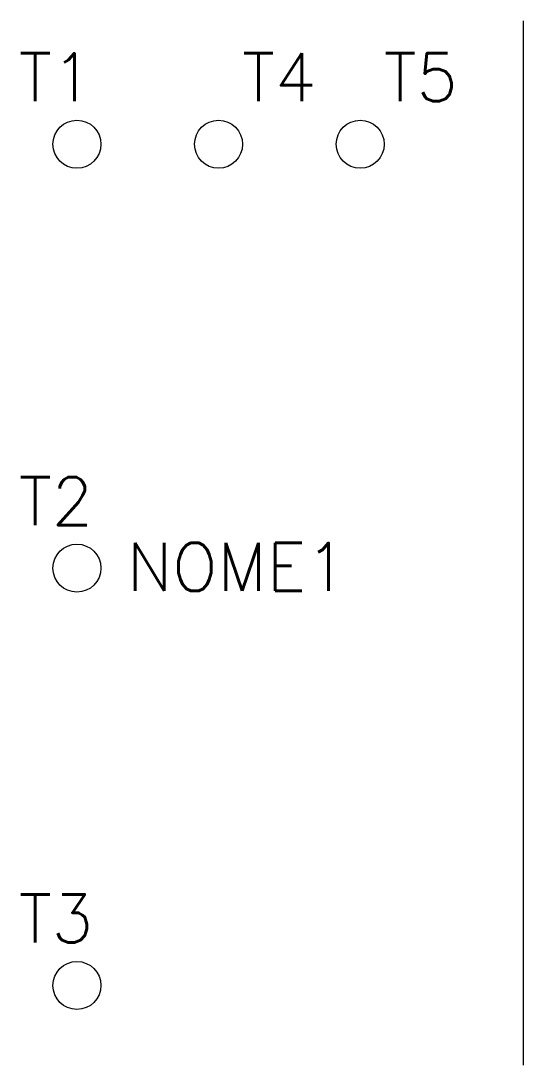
# Model space of a CAD drawing. Extents: x 364.5 to 385.5, y 183.2 to 226.7.
import ezdxf
from ezdxf.enums import TextEntityAlignment as Align

# ---------------------------------------------------------------- set-up
doc = ezdxf.new("R2010")
doc.units = 0
doc.header["$MEASUREMENT"] = 0
doc.layers.get('0').update_dxf_attribs({"linetype": 'CONTINUOUS'})
doc.styles.add('ROMANS', font='romans')

msp = doc.modelspace()

# ---------------------------------------------------------------- linework, layer by layer
at = {"color": 0}
msp.add_line((385.464, 226.681), (385.464, 183.174), dxfattribs=at)
at = {"color": 0, "linetype": 'Continuous'}
for centre in [(366.875, 221.542), (372.775, 221.542), (378.676, 221.542), (366.875, 203.88), (366.875, 186.493)]:
    msp.add_circle(centre, 1, dxfattribs=at)

# ---------------------------------------------------------------- texts
at = {"lineweight": -3, "style": 'ROMANS'}
for tag, p in [('T1', (367.541, 224.334)), ('T4', (376.841, 224.334)), ('T5', (382.741, 224.334)), ('T2', (367.541, 206.671)), ('T3', (367.541, 189.285))]:
    msp.add_attdef(tag, text='', height=2, dxfattribs=at).set_placement(p, align=Align.MIDDLE_RIGHT)
msp.add_attdef('NOME1', text='', height=2, dxfattribs=at).set_placement((373.546, 204.928), align=Align.TOP_CENTER)

doc.saveas('drawing.dxf')
